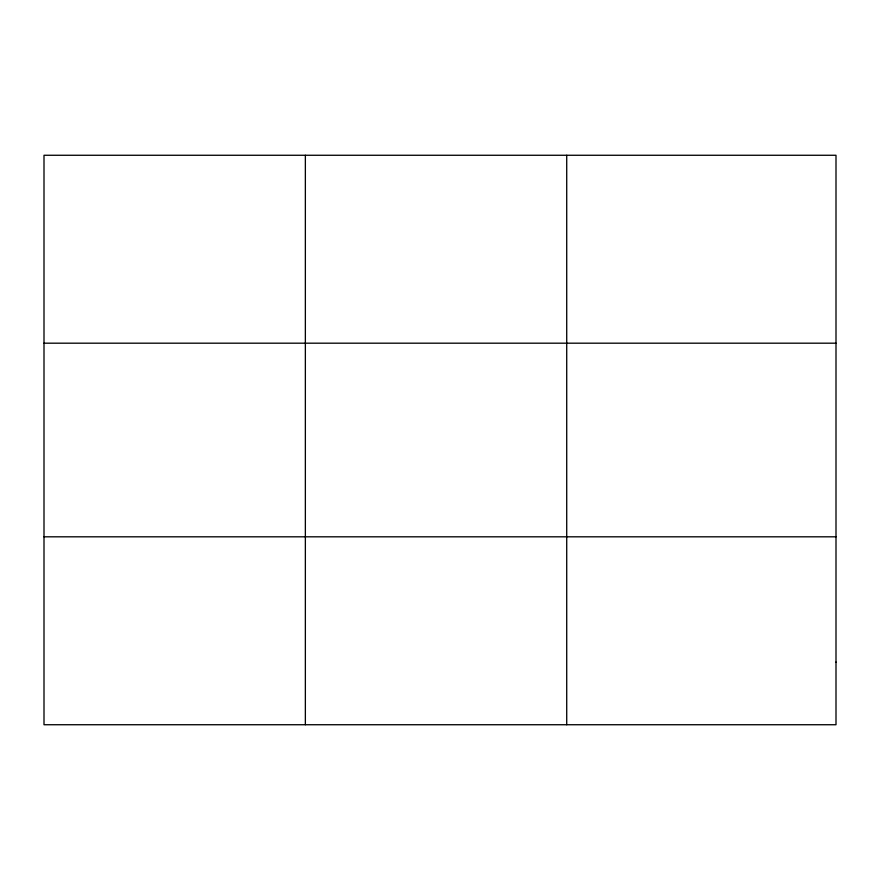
<?xml version="1.0" encoding="UTF-8"?>
<svg xmlns="http://www.w3.org/2000/svg" width="880" height="880" viewBox="0 0 880 880"><rect width="100%" height="100%" fill="white"/><g stroke="black" fill="none" stroke-linecap="round" stroke-linejoin="round"><path stroke-width="1.32" d="M305.36 155.265L305.36 724.735M566.72 155.265L566.72 724.735M44 343.189L836 343.189M44 536.811L836 536.811M836 662.09L836 724.735L44 724.735L44 155.265L836 155.265L836 662.09"/></g></svg>
